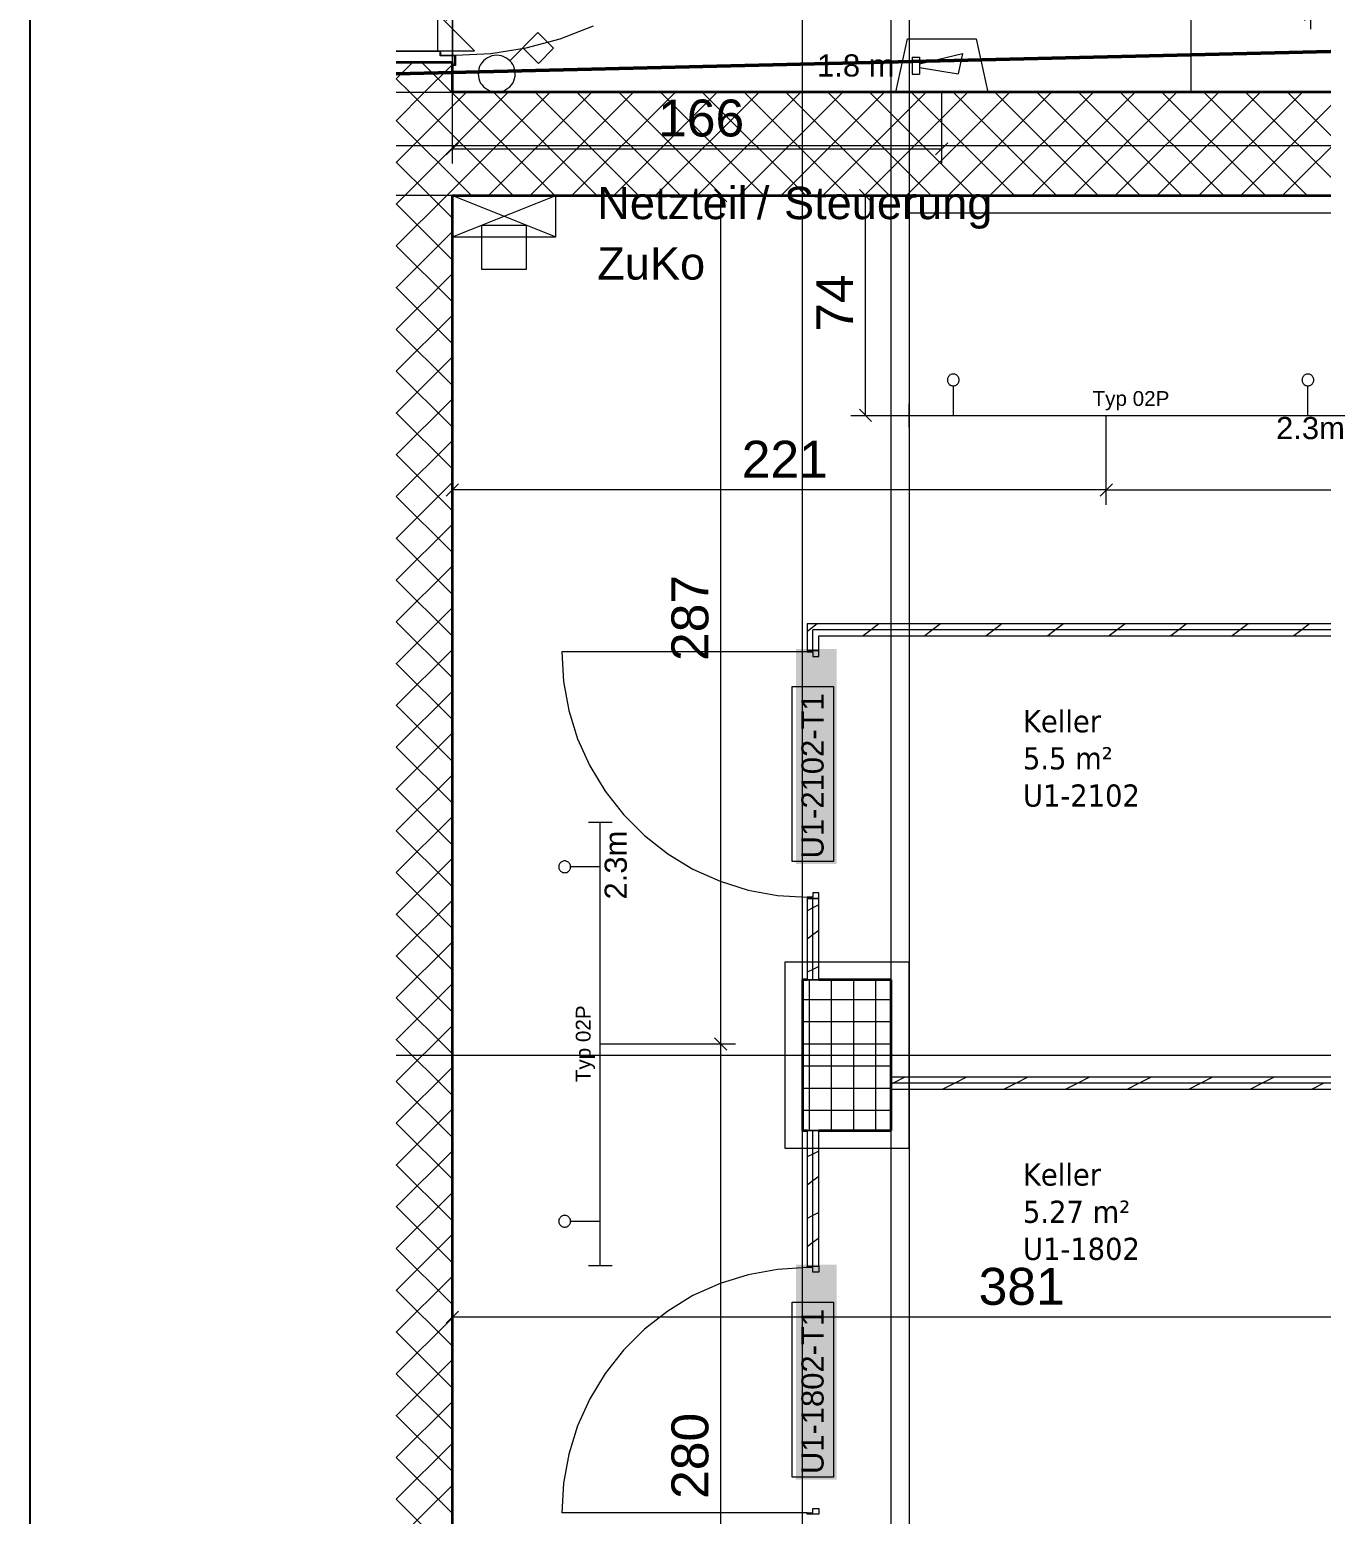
# Model space of a CAD drawing. Extents: x -1132 to 613, y -179 to 712.
# Drawn here: x -1132.4 to -1045, y 168.6 to 269.1 of the extents above; entities that cross this region are included whole.
import ezdxf
from ezdxf.lldxf.tags import DXFTag

# ---------------------------------------------------------------- set-up
doc = ezdxf.new("R2010")
doc.units = 0
doc.layers.get('0').update_dxf_attribs({"lineweight": 13})
for name, color, linetype, lineweight in [('A-AREA-____-IDEN', 7, 'Continuous', 5), ('A-DOOR-____-IDEN', 7, 'Continuous', 5), ('A-DOOR-____-OTLN', 7, 'Continuous', 9), ('A-DOOR-FRAM-MCUT', 7, 'Continuous', 9), ('A-DOOR-OPNG-OTLN', 7, 'Continuous', 9), ('A-FLOR-____-OTLN', 7, 'Continuous', 9), ('A-FLOR-____-OVHD', 7, 'Strichpunkt - Fein', 9), ('A-WALL-____-MCUT', 7, 'Continuous', 35), ('A-WALL-____-PATT', 7, 'Continuous', 35), ('A-WALL-FNSH-MCUT', 7, 'Continuous', 35), ('S-COLS-____-MCUT', 7, 'Continuous', 35), ('S-COLS-____-OTLN', 7, 'Continuous', 9), ('S-GRID-____-OTLN', 7, 'Continuous', 5)]:
    doc.layers.add(name, color=color, linetype=linetype, lineweight=lineweight)
for name, color, linetype, lineweight, true_color in [('EL01_VVV_Mass', 7, 'Continuous', 13, 0xb2b200), ('EL01_WAN_Brandmeldeanlagen', 7, 'Continuous', 13, 0xff8000), ('EL01_WAN_Leuchten', 7, 'Continuous', 13, 0x0080ff), ('EL01_WAN_Leuchtentyp', 7, 'Continuous', 13, 0x0099ff), ('EL01_WAN_Sicherheit', 7, 'Continuous', 13, 0x804000), ('X_Geometrie', 3, 'Continuous', 50, 0x00ff00)]:
    doc.layers.add(name, color=color, linetype=linetype, lineweight=lineweight, true_color=true_color)
doc.styles.get("Standard").update_dxf_attribs({"font": 'arial.ttf'})
tags = doc.linetypes.add('_Rasterlinie_', pattern=[0.375, 0.2, -0.05, 0.075, -0.05]).pattern_tags.tags
tags[10:11] = [DXFTag(74, 4), DXFTag(75, 0), DXFTag(340, '0'), DXFTag(46, 1.0), DXFTag(50, 0.0), DXFTag(44, 0.0), DXFTag(45, 0.0)]
tags[8:9] = [DXFTag(74, 4), DXFTag(75, 0), DXFTag(340, '0'), DXFTag(46, 1.0), DXFTag(50, 0.0), DXFTag(44, 0.0), DXFTag(45, 0.0)]
tags[6:7] = [DXFTag(74, 4), DXFTag(75, 0), DXFTag(340, '0'), DXFTag(46, 1.0), DXFTag(50, 0.0), DXFTag(44, 0.0), DXFTag(45, 0.0)]
tags[4:5] = [DXFTag(74, 4), DXFTag(75, 0), DXFTag(340, '0'), DXFTag(46, 1.0), DXFTag(50, 0.0), DXFTag(44, 0.0), DXFTag(45, 0.0)]
tags = doc.linetypes.add('Grundrissdarstellung Sturz', pattern=[0.25, 0.15, -0.05, 0, -0.05]).pattern_tags.tags
tags[10:11] = [DXFTag(74, 4), DXFTag(75, 0), DXFTag(340, '0'), DXFTag(46, 1.0), DXFTag(50, 0.0), DXFTag(44, 0.0), DXFTag(45, 0.0)]
tags[8:9] = [DXFTag(74, 4), DXFTag(75, 0), DXFTag(340, '0'), DXFTag(46, 1.0), DXFTag(50, 0.0), DXFTag(44, 0.0), DXFTag(45, 0.0)]
tags[6:7] = [DXFTag(74, 4), DXFTag(75, 0), DXFTag(340, '0'), DXFTag(46, 1.0), DXFTag(50, 0.0), DXFTag(44, 0.0), DXFTag(45, 0.0)]
tags[4:5] = [DXFTag(74, 4), DXFTag(75, 0), DXFTag(340, '0'), DXFTag(46, 1.0), DXFTag(50, 0.0), DXFTag(44, 0.0), DXFTag(45, 0.0)]
tags = doc.linetypes.add('Strichpunkt - Fein', pattern=[0.2, 0.1, -0.05, 0, -0.05]).pattern_tags.tags
tags[10:11] = [DXFTag(74, 4), DXFTag(75, 0), DXFTag(340, '0'), DXFTag(46, 1.0), DXFTag(50, 0.0), DXFTag(44, 0.0), DXFTag(45, 0.0)]
tags[8:9] = [DXFTag(74, 4), DXFTag(75, 0), DXFTag(340, '0'), DXFTag(46, 1.0), DXFTag(50, 0.0), DXFTag(44, 0.0), DXFTag(45, 0.0)]
tags[6:7] = [DXFTag(74, 4), DXFTag(75, 0), DXFTag(340, '0'), DXFTag(46, 1.0), DXFTag(50, 0.0), DXFTag(44, 0.0), DXFTag(45, 0.0)]
tags[4:5] = [DXFTag(74, 4), DXFTag(75, 0), DXFTag(340, '0'), DXFTag(46, 1.0), DXFTag(50, 0.0), DXFTag(44, 0.0), DXFTag(45, 0.0)]

# ---------------------------------------------------------------- blocks, each defined once
blk = doc.blocks.new('Referenz-A0UNPDE96I', base_point=(-1115.89, -117.37))
at = {"layer": 'A-DOOR-____-IDEN', "color": 0, "linetype": 'Continuous', "ltscale": 0.13}
for p, q in [((-1080.81, 212.8), (-1080.81, 224.64)), ((-1080.81, 224.64), (-1078.03, 224.64)), ((-1078.03, 224.64), (-1078.03, 212.8)), ((-1078.03, 212.8), (-1080.81, 212.8)), ((-1080.81, 171.12), (-1080.81, 182.96)), ((-1080.81, 182.96), (-1078.03, 182.96)), ((-1078.03, 182.96), (-1078.03, 171.12)), ((-1078.03, 171.12), (-1080.81, 171.12))]:
    blk.add_line(p, q, dxfattribs=at)
at = {"layer": 'A-DOOR-____-IDEN', "color": 7, "linetype": 'Continuous', "ltscale": 0.13, "true_color": 0xffffff}
for points in [[(-1080.56, 212.63), (-1077.8, 212.63), (-1080.56, 227.17)], [(-1077.8, 212.63), (-1080.56, 227.17), (-1077.8, 227.17)], [(-1080.56, 170.95), (-1077.8, 170.95), (-1080.56, 185.49)], [(-1077.8, 170.95), (-1080.56, 185.49), (-1077.8, 185.49)]]:
    blk.add_solid(points, dxfattribs=at)
at = {"layer": 'A-DOOR-____-OTLN', "color": 0, "linetype": 'Grundrissdarstellung Sturz', "ltscale": 0.13}
blk.add_line((-1103.81, 266.88), (-1103.81, 290.88), dxfattribs=at)
at = {"layer": 'A-DOOR-FRAM-MCUT', "color": 0, "linetype": 'Continuous', "ltscale": 0.13}
for p, q in [((-1107.61, 267.68), (-1104.61, 267.68)), ((-1104.65, 267.64), (-1107.61, 267.64)), ((-1104.65, 267.34), (-1104.65, 267.64)), ((-1104.61, 267.68), (-1104.61, 267.38)), ((-1104.61, 267.38), (-1103.61, 267.38)), ((-1103.61, 267.38), (-1103.61, 266.68)), ((-1103.65, 267.34), (-1104.65, 267.34)), ((-1103.81, 266.72), (-1103.65, 266.72)), ((-1103.61, 266.68), (-1103.81, 266.68)), ((-1103.65, 266.72), (-1103.65, 267.34)), ((-1079.81, 227.08), (-1079.81, 226.98)), ((-1079.01, 227.08), (-1079.81, 227.08)), ((-1079.81, 226.98), (-1079.41, 226.98)), ((-1079.41, 226.98), (-1079.41, 226.68)), ((-1079.41, 226.68), (-1079.01, 226.68)), ((-1079.01, 226.68), (-1079.01, 227.08)), ((-1079.81, 210.38), (-1079.81, 210.28)), ((-1079.41, 210.38), (-1079.81, 210.38)), ((-1079.81, 210.28), (-1079.01, 210.28)), ((-1079.01, 210.68), (-1079.41, 210.68)), ((-1079.41, 210.68), (-1079.41, 210.38)), ((-1079.01, 210.28), (-1079.01, 210.68)), ((-1079.81, 185.4), (-1079.01, 185.4)), ((-1079.81, 185.3), (-1079.81, 185.4)), ((-1079.41, 185.3), (-1079.81, 185.3)), ((-1079.41, 185), (-1079.41, 185.3)), ((-1079.01, 185), (-1079.41, 185)), ((-1079.01, 185.4), (-1079.01, 185)), ((-1079.41, 169), (-1079.01, 169)), ((-1079.41, 168.7), (-1079.41, 169)), ((-1079.01, 169), (-1079.01, 168.6)), ((-1079.81, 168.7), (-1079.41, 168.7)), ((-1079.81, 168.6), (-1079.81, 168.7)), ((-1079.01, 168.6), (-1079.81, 168.6))]:
    blk.add_line(p, q, dxfattribs=at)
at = {"layer": 'A-DOOR-OPNG-OTLN', "color": 0, "linetype": 'Continuous', "ltscale": 0.13}
for p, q in [((-1098.83, 267.88), (-1096.51, 268.5)), ((-1096.51, 268.5), (-1094.26, 269.37)), ((-1103.61, 267.38), (-1101.21, 267.5)), ((-1101.21, 267.5), (-1098.83, 267.88)), ((-1079.81, 226.98), (-1096.41, 226.98)), ((-1096.41, 226.98), (-1096.29, 224.98)), ((-1096.29, 224.98), (-1095.93, 223.01)), ((-1095.93, 223.01), (-1095.34, 221.09)), ((-1095.34, 221.09), (-1094.51, 219.26)), ((-1094.51, 219.26), (-1093.48, 217.55)), ((-1093.48, 217.55), (-1092.24, 215.97)), ((-1092.24, 215.97), (-1090.82, 214.55)), ((-1090.82, 214.55), (-1089.24, 213.32)), ((-1089.24, 213.32), (-1087.53, 212.28)), ((-1087.53, 212.28), (-1085.7, 211.46)), ((-1085.7, 211.46), (-1083.79, 210.86)), ((-1083.79, 210.86), (-1081.82, 210.5)), ((-1081.82, 210.5), (-1079.81, 210.38)), ((-1081.82, 185.18), (-1083.79, 184.81)), ((-1079.81, 185.3), (-1081.82, 185.18)), ((-1085.7, 184.22), (-1087.53, 183.4)), ((-1083.79, 184.81), (-1085.7, 184.22)), ((-1087.53, 183.4), (-1089.24, 182.36)), ((-1089.24, 182.36), (-1090.82, 181.12)), ((-1090.82, 181.12), (-1092.24, 179.7)), ((-1092.24, 179.7), (-1093.48, 178.13)), ((-1093.48, 178.13), (-1094.51, 176.41)), ((-1094.51, 176.41), (-1095.34, 174.58)), ((-1095.34, 174.58), (-1095.93, 172.67)), ((-1095.93, 172.67), (-1096.29, 170.7)), ((-1096.29, 170.7), (-1096.41, 168.7)), ((-1079.81, 168.7), (-1096.41, 168.7))]:
    blk.add_line(p, q, dxfattribs=at)
at = {"layer": 'A-FLOR-____-OTLN', "color": 0, "linetype": 'Continuous', "ltscale": 0.13}
blk.add_line((-1053.81, 264.88), (-1053.81, 292.88), dxfattribs=at)
at = {"layer": 'A-FLOR-____-OVHD', "color": 0, "linetype": 'Strichpunkt - Fein', "ltscale": 0.13}
for p, q in [((-1074.11, 57.13), (-1074.11, 392.58)), ((-1072.91, 373.68), (-1072.91, -106.42)), ((-1074.11, 264.88), (-1074.11, 292.88)), ((-1074.11, 204.38), (-1074.11, 257.88)), ((-991.91, 256.68), (-1072.91, 256.68)), ((-1072.91, 205.98), (-1081.31, 205.98)), ((-1081.31, 205.98), (-1081.31, 193.38)), ((-1072.91, 193.38), (-1072.91, 205.98)), ((-1074.11, 142.78), (-1074.11, 194.98)), ((-1081.31, 193.38), (-1072.91, 193.38))]:
    blk.add_line(p, q, dxfattribs=at)
at = {"layer": 'A-WALL-____-MCUT', "color": 0, "linetype": 'Continuous', "ltscale": 0.35}
for p, q in [((-1103.81, 266.88), (-1107.61, 266.88)), ((-1103.81, 264.88), (-1103.81, 266.88)), ((-921.91, 264.88), (-1103.81, 264.88)), ((-1103.81, 257.88), (-990.71, 257.88)), ((-1103.81, -107.62), (-1103.81, 257.88))]:
    blk.add_line(p, q, dxfattribs=at)
at = {"layer": 'A-WALL-____-MCUT', "color": 0, "linetype": 'Continuous', "lineweight": 9, "ltscale": 0.13}
for p, q in [((-1107.61, 264.88), (-1103.81, 264.88)), ((-1103.81, 257.88), (-1107.61, 257.88)), ((-924.21, 228.48), (-1079.41, 228.48)), ((-1079.41, 227.08), (-1079.41, 228.48)), ((-1079.41, 204.78), (-1079.41, 210.28)), ((-1079.81, 204.78), (-1079.01, 204.78)), ((-924.61, 197.79), (-1074.11, 197.79)), ((-1079.01, 194.58), (-1079.81, 194.58)), ((-1079.41, 185.4), (-1079.41, 194.58))]:
    blk.add_line(p, q, dxfattribs=at)
at = {"layer": 'A-WALL-____-PATT', "color": 0, "linetype": 'Continuous', "lineweight": 9, "ltscale": 0.13}
for p, q in [((-1107.61, 265.78), (-1106.52, 266.88)), ((-1103.87, 264.88), (-1105.87, 266.88)), ((-1105.69, 264.88), (-1103.81, 266.75)), ((-1106.7, 264.88), (-1107.61, 265.79)), ((-1107.61, 262.95), (-1105.69, 264.88)), ((-1107.61, 260.12), (-1102.86, 264.88)), ((-1107.03, 257.88), (-1100.03, 264.88)), ((-1099.7, 257.88), (-1106.7, 264.88)), ((-1104.2, 257.88), (-1097.2, 264.88)), ((-1096.87, 257.88), (-1103.87, 264.88)), ((-1101.37, 257.88), (-1094.37, 264.88)), ((-1094.04, 257.88), (-1101.04, 264.88)), ((-1098.55, 257.88), (-1091.55, 264.88)), ((-1091.21, 257.88), (-1098.21, 264.88)), ((-1095.72, 257.88), (-1088.72, 264.88)), ((-1088.38, 257.88), (-1095.38, 264.88)), ((-1092.89, 257.88), (-1085.89, 264.88)), ((-1085.56, 257.88), (-1092.56, 264.88)), ((-1090.06, 257.88), (-1083.06, 264.88)), ((-1082.73, 257.88), (-1089.73, 264.88)), ((-1087.23, 257.88), (-1080.23, 264.88)), ((-1079.9, 257.88), (-1086.9, 264.88)), ((-1084.4, 257.88), (-1077.4, 264.88)), ((-1077.07, 257.88), (-1084.07, 264.88)), ((-1081.57, 257.88), (-1074.57, 264.88)), ((-1074.24, 257.88), (-1081.24, 264.88)), ((-1078.75, 257.88), (-1071.75, 264.88)), ((-1071.41, 257.88), (-1078.41, 264.88)), ((-1075.92, 257.88), (-1068.92, 264.88)), ((-1068.59, 257.88), (-1075.59, 264.88)), ((-1073.09, 257.88), (-1066.09, 264.88)), ((-1065.76, 257.88), (-1072.76, 264.88)), ((-1070.26, 257.88), (-1063.26, 264.88)), ((-1062.93, 257.88), (-1069.93, 264.88)), ((-1067.43, 257.88), (-1060.43, 264.88)), ((-1060.1, 257.88), (-1067.1, 264.88)), ((-1064.6, 257.88), (-1057.6, 264.88)), ((-1057.27, 257.88), (-1064.27, 264.88)), ((-1061.78, 257.88), (-1054.78, 264.88)), ((-1054.44, 257.88), (-1061.44, 264.88)), ((-1058.95, 257.88), (-1051.95, 264.88)), ((-1051.61, 257.88), (-1058.61, 264.88)), ((-1056.12, 257.88), (-1049.12, 264.88)), ((-1048.79, 257.88), (-1055.79, 264.88)), ((-1053.29, 257.88), (-1046.29, 264.88)), ((-1045.96, 257.88), (-1052.96, 264.88)), ((-1050.46, 257.88), (-1043.46, 264.88)), ((-1043.13, 257.88), (-1050.13, 264.88)), ((-1047.63, 257.88), (-1040.63, 264.88)), ((-1040.3, 257.88), (-1047.3, 264.88)), ((-1102.53, 257.88), (-1107.61, 262.96)), ((-1105.35, 257.88), (-1107.61, 260.14)), ((-1107.61, 257.3), (-1107.03, 257.88)), ((-1107.61, 254.47), (-1104.2, 257.88)), ((-1103.81, 256.34), (-1105.35, 257.88)), ((-1103.81, 253.51), (-1107.61, 257.31)), ((-1107.61, 251.64), (-1103.81, 255.44)), ((-1103.81, 250.68), (-1107.61, 254.48)), ((-1107.61, 248.81), (-1103.81, 252.61)), ((-1103.81, 247.85), (-1107.61, 251.65)), ((-1107.61, 245.98), (-1103.81, 249.78)), ((-1103.81, 245.02), (-1107.61, 248.82)), ((-1107.61, 243.15), (-1103.81, 246.95)), ((-1103.81, 242.2), (-1107.61, 245.99)), ((-1107.61, 240.33), (-1103.81, 244.12)), ((-1103.81, 239.37), (-1107.61, 243.17)), ((-1107.61, 237.5), (-1103.81, 241.3)), ((-1103.81, 236.54), (-1107.61, 240.34)), ((-1107.61, 234.67), (-1103.81, 238.47)), ((-1103.81, 233.71), (-1107.61, 237.51)), ((-1107.61, 231.84), (-1103.81, 235.64)), ((-1103.81, 230.88), (-1107.61, 234.68)), ((-1107.61, 229.01), (-1103.81, 232.81)), ((-1103.81, 228.05), (-1107.61, 231.85)), ((-1107.61, 226.18), (-1103.81, 229.98)), ((-1103.81, 225.23), (-1107.61, 229.02)), ((-1079.65, 228.48), (-1079.81, 228.35)), ((-1079.12, 228.88), (-1079.65, 228.48)), ((-1075.48, 228.48), (-1076.02, 228.08)), ((-1074.95, 228.88), (-1075.48, 228.48)), ((-1071.32, 228.48), (-1071.85, 228.08)), ((-1070.79, 228.88), (-1071.32, 228.48)), ((-1067.15, 228.48), (-1067.69, 228.08)), ((-1066.62, 228.88), (-1067.15, 228.48)), ((-1062.99, 228.48), (-1063.52, 228.08)), ((-1062.46, 228.88), (-1062.99, 228.48)), ((-1058.82, 228.48), (-1059.36, 228.08)), ((-1058.29, 228.88), (-1058.82, 228.48)), ((-1054.66, 228.48), (-1055.19, 228.08)), ((-1054.13, 228.88), (-1054.66, 228.48)), ((-1050.49, 228.48), (-1051.03, 228.08)), ((-1049.96, 228.88), (-1050.49, 228.48)), ((-1046.33, 228.48), (-1046.86, 228.08)), ((-1045.8, 228.88), (-1046.33, 228.48)), ((-1107.61, 223.36), (-1103.81, 227.15)), ((-1103.81, 222.4), (-1107.61, 226.19)), ((-1107.61, 220.53), (-1103.81, 224.32)), ((-1103.81, 219.57), (-1107.61, 223.37)), ((-1107.61, 217.7), (-1103.81, 221.5)), ((-1103.81, 216.74), (-1107.61, 220.54)), ((-1107.61, 214.87), (-1103.81, 218.67)), ((-1103.81, 213.91), (-1107.61, 217.71)), ((-1107.61, 212.04), (-1103.81, 215.84)), ((-1103.81, 211.08), (-1107.61, 214.88)), ((-1107.61, 209.21), (-1103.81, 213.01)), ((-1103.81, 208.25), (-1107.61, 212.05)), ((-1107.61, 206.38), (-1103.81, 210.18)), ((-1103.81, 205.43), (-1107.61, 209.22)), ((-1079.41, 209.65), (-1079.81, 209.45)), ((-1079.01, 209.85), (-1079.41, 209.65)), ((-1079.01, 208.13), (-1079.41, 207.83)), ((-1107.61, 203.56), (-1103.81, 207.35)), ((-1079.41, 207.83), (-1079.81, 207.53)), ((-1103.81, 202.6), (-1107.61, 206.4)), ((-1079.41, 205.49), (-1079.81, 205.29)), ((-1079.01, 205.69), (-1079.41, 205.49)), ((-1107.61, 200.73), (-1103.81, 204.53)), ((-1103.81, 199.77), (-1107.61, 203.57)), ((-1107.61, 197.9), (-1103.81, 201.7)), ((-1103.81, 196.94), (-1107.61, 200.74)), ((-1107.61, 195.07), (-1103.81, 198.87)), ((-1073.19, 198.19), (-1073.99, 197.79)), ((-1069.02, 198.19), (-1069.82, 197.79)), ((-1064.86, 198.19), (-1065.66, 197.79)), ((-1060.69, 198.19), (-1061.49, 197.79)), ((-1056.53, 198.19), (-1057.33, 197.79)), ((-1052.36, 198.19), (-1053.16, 197.79)), ((-1048.2, 198.19), (-1049, 197.79)), ((-1103.81, 194.11), (-1107.61, 197.91)), ((-1073.99, 197.79), (-1074.11, 197.72)), ((-1069.82, 197.79), (-1070.62, 197.39)), ((-1065.66, 197.79), (-1066.46, 197.39)), ((-1061.49, 197.79), (-1062.29, 197.39)), ((-1057.33, 197.79), (-1058.13, 197.39)), ((-1053.16, 197.79), (-1053.96, 197.39)), ((-1049, 197.79), (-1049.8, 197.39)), ((-1044.83, 197.79), (-1045.63, 197.39)), ((-1107.61, 192.24), (-1103.81, 196.04)), ((-1103.81, 191.28), (-1107.61, 195.08)), ((-1107.61, 189.41), (-1103.81, 193.21)), ((-1079.41, 192.99), (-1079.81, 192.79)), ((-1079.01, 193.19), (-1079.41, 192.99)), ((-1103.81, 188.46), (-1107.61, 192.25)), ((-1079.41, 191.17), (-1079.81, 190.87)), ((-1079.01, 191.47), (-1079.41, 191.17)), ((-1107.61, 186.59), (-1103.81, 190.38)), ((-1103.81, 185.63), (-1107.61, 189.43)), ((-1079.01, 189.03), (-1079.41, 188.83)), ((-1079.41, 188.83), (-1079.81, 188.63)), ((-1107.61, 183.76), (-1103.81, 187.56)), ((-1079.41, 187), (-1079.81, 186.7)), ((-1079.01, 187.3), (-1079.41, 187)), ((-1103.81, 182.8), (-1107.61, 186.6)), ((-1107.61, 180.93), (-1103.81, 184.73)), ((-1103.81, 179.97), (-1107.61, 183.77)), ((-1107.61, 178.1), (-1103.81, 181.9)), ((-1103.81, 177.14), (-1107.61, 180.94)), ((-1107.61, 175.27), (-1103.81, 179.07)), ((-1103.81, 174.31), (-1107.61, 178.11)), ((-1107.61, 172.44), (-1103.81, 176.24)), ((-1103.81, 171.49), (-1107.61, 175.28)), ((-1107.61, 169.62), (-1103.81, 173.41)), ((-1103.81, 168.66), (-1107.61, 172.45)), ((-1107.61, 166.79), (-1103.81, 170.58)), ((-1103.81, 165.83), (-1107.61, 169.63))]:
    blk.add_line(p, q, dxfattribs=at)
at = {"layer": 'A-WALL-FNSH-MCUT', "color": 0, "linetype": 'Continuous', "lineweight": 9, "ltscale": 0.13}
for p, q in [((-923.81, 228.88), (-1079.81, 228.88)), ((-1079.81, 228.88), (-1079.81, 227.08)), ((-1079.01, 228.08), (-1004.31, 228.08)), ((-1079.01, 227.08), (-1079.01, 228.08)), ((-1079.81, 227.08), (-1079.01, 227.08)), ((-1079.81, 210.28), (-1079.81, 204.78)), ((-1079.01, 210.28), (-1079.81, 210.28)), ((-1079.01, 204.78), (-1079.01, 210.28)), ((-924.61, 198.19), (-1074.11, 198.19)), ((-1074.11, 198.19), (-1074.11, 197.39)), ((-1074.11, 197.39), (-924.61, 197.39)), ((-1079.81, 194.58), (-1079.81, 185.4)), ((-1079.01, 185.4), (-1079.01, 194.58)), ((-1079.81, 185.4), (-1079.01, 185.4))]:
    blk.add_line(p, q, dxfattribs=at)
at = {"layer": 'S-COLS-____-MCUT', "color": 0, "linetype": 'Continuous', "ltscale": 0.35}
for p, q in [((-1079.81, 204.78), (-1080.11, 204.78)), ((-1080.11, 204.78), (-1080.11, 194.58)), ((-1074.11, 204.78), (-1079.01, 204.78)), ((-1074.11, 194.58), (-1074.11, 204.78)), ((-1080.11, 194.58), (-1079.81, 194.58)), ((-1079.01, 194.58), (-1074.11, 194.58))]:
    blk.add_line(p, q, dxfattribs=at)
at = {"layer": 'S-COLS-____-OTLN', "color": 0, "linetype": 'Continuous', "ltscale": 0.13}
for p, q in [((-1079.41, 204.78), (-1079.81, 204.78)), ((-1079.65, 194.58), (-1079.65, 204.78)), ((-1079.01, 204.78), (-1079.41, 204.78)), ((-1078.15, 194.58), (-1078.15, 204.78)), ((-1076.65, 194.58), (-1076.65, 204.78)), ((-1075.15, 194.58), (-1075.15, 204.78)), ((-1080.11, 203.45), (-1074.11, 203.45)), ((-1080.11, 201.95), (-1074.11, 201.95)), ((-1080.11, 200.45), (-1074.11, 200.45)), ((-1080.11, 198.95), (-1074.11, 198.95)), ((-1080.11, 197.45), (-1074.11, 197.45)), ((-1080.11, 195.95), (-1074.11, 195.95)), ((-1079.81, 194.58), (-1079.41, 194.58)), ((-1079.41, 194.58), (-1079.01, 194.58))]:
    blk.add_line(p, q, dxfattribs=at)
at = {"layer": 'S-GRID-____-OTLN', "color": 0, "linetype": '_Rasterlinie_', "ltscale": 0.13}
for p, q in [((-1080.11, -113.6), (-1080.11, 631.48)), ((-1107.61, 261.28), (119.38, 261.28)), ((-1107.61, 199.68), (103.38, 199.68))]:
    blk.add_line(p, q, dxfattribs=at)
at = {"layer": 'X_Geometrie', "color": 0, "linetype": 'Continuous', "ltscale": 0.5}
blk.add_line((-1107.61, 266.12), (-130.74, 289.53), dxfattribs=at)
at = {"layer": 'A-AREA-____-IDEN', "color": 0, "linetype": 'Continuous', "ltscale": 0.13, "char_height": 1.5, "attachment_point": 1}
for s, insert in [('{\\W0.9;\\fVerdana;Keller}', (-1065.2, 223.04)), ('{\\W0.9;\\fVerdana;5.5 m²}', (-1065.2, 220.53)), ('{\\W0.9;\\fVerdana;U1-2102}', (-1065.2, 218.01)), ('{\\W0.9;\\fVerdana;Keller}', (-1065.2, 192.35)), ('{\\W0.9;\\fVerdana;5.27 m²}', (-1065.2, 189.83)), ('{\\W0.9;\\fVerdana;U1-1802}', (-1065.2, 187.32))]:
    blk.add_mtext(s, dxfattribs=dict(at, insert=insert))
at = {"layer": 'A-DOOR-____-IDEN', "color": 0, "linetype": 'Continuous', "ltscale": 0.13, "char_height": 1.5, "attachment_point": 1, "rotation": 90}
for s, insert in [('{\\fArial;U1-2102-T1}', (-1080.19, 213)), ('{\\fArial;U1-1802-T1}', (-1080.19, 171.32))]:
    blk.add_mtext(s, dxfattribs=dict(at, insert=insert))
blk = doc.blocks.new('LED-Langfeldleuchte 37W-A0UNPDW36I', base_point=(-1096.61, 185.43))
at = {"color": 0, "lineweight": -2}
for p, q in [((-1093.01, 215.43), (-1094.61, 215.43)), ((-1093.81, 185.43), (-1093.81, 215.43)), ((-1096.6, 212.54), (-1096.61, 212.49)), ((-1096.61, 212.49), (-1096.61, 212.43)), ((-1096.61, 212.43), (-1096.61, 212.38)), ((-1096.61, 212.38), (-1096.6, 212.33)), ((-1096.58, 212.59), (-1096.6, 212.54)), ((-1096.6, 212.33), (-1096.58, 212.28)), ((-1096.56, 212.63), (-1096.58, 212.59)), ((-1096.58, 212.28), (-1096.56, 212.23)), ((-1096.53, 212.68), (-1096.56, 212.63)), ((-1096.56, 212.23), (-1096.53, 212.19)), ((-1096.5, 212.72), (-1096.53, 212.68)), ((-1096.53, 212.19), (-1096.5, 212.15)), ((-1096.46, 212.75), (-1096.5, 212.72)), ((-1096.5, 212.15), (-1096.46, 212.12)), ((-1096.41, 212.78), (-1096.46, 212.75)), ((-1096.46, 212.12), (-1096.41, 212.09)), ((-1096.37, 212.8), (-1096.41, 212.78)), ((-1096.41, 212.09), (-1096.37, 212.06)), ((-1096.32, 212.82), (-1096.37, 212.8)), ((-1096.26, 212.83), (-1096.32, 212.82)), ((-1096.21, 212.83), (-1096.26, 212.83)), ((-1096.16, 212.83), (-1096.21, 212.83)), ((-1096.11, 212.82), (-1096.16, 212.83)), ((-1096.06, 212.8), (-1096.11, 212.82)), ((-1096.01, 212.78), (-1096.06, 212.8)), ((-1096.06, 212.06), (-1096.01, 212.09)), ((-1095.97, 212.75), (-1096.01, 212.78)), ((-1096.01, 212.09), (-1095.97, 212.12)), ((-1095.93, 212.72), (-1095.97, 212.75)), ((-1095.97, 212.12), (-1095.93, 212.15)), ((-1095.9, 212.68), (-1095.93, 212.72)), ((-1095.93, 212.15), (-1095.9, 212.19)), ((-1095.87, 212.63), (-1095.9, 212.68)), ((-1095.9, 212.19), (-1095.87, 212.23)), ((-1095.84, 212.59), (-1095.87, 212.63)), ((-1095.87, 212.23), (-1095.84, 212.28)), ((-1095.83, 212.54), (-1095.84, 212.59)), ((-1095.84, 212.28), (-1095.83, 212.33)), ((-1095.82, 212.49), (-1095.83, 212.54)), ((-1095.83, 212.33), (-1095.82, 212.38)), ((-1095.81, 212.43), (-1095.82, 212.49)), ((-1095.82, 212.38), (-1095.81, 212.43)), ((-1093.81, 212.43), (-1095.81, 212.43)), ((-1096.37, 212.06), (-1096.32, 212.05)), ((-1096.32, 212.05), (-1096.26, 212.04)), ((-1096.26, 212.04), (-1096.21, 212.03)), ((-1096.21, 212.03), (-1096.16, 212.04)), ((-1096.16, 212.04), (-1096.11, 212.05)), ((-1096.11, 212.05), (-1096.06, 212.06)), ((-1096.6, 188.54), (-1096.61, 188.49)), ((-1096.61, 188.49), (-1096.61, 188.43)), ((-1096.61, 188.43), (-1096.61, 188.38)), ((-1096.61, 188.38), (-1096.6, 188.33)), ((-1096.58, 188.59), (-1096.6, 188.54)), ((-1096.6, 188.33), (-1096.58, 188.28)), ((-1096.56, 188.63), (-1096.58, 188.59)), ((-1096.58, 188.28), (-1096.56, 188.23)), ((-1096.53, 188.68), (-1096.56, 188.63)), ((-1096.56, 188.23), (-1096.53, 188.19)), ((-1096.5, 188.72), (-1096.53, 188.68)), ((-1096.53, 188.19), (-1096.5, 188.15)), ((-1096.46, 188.75), (-1096.5, 188.72)), ((-1096.5, 188.15), (-1096.46, 188.12)), ((-1096.41, 188.78), (-1096.46, 188.75)), ((-1096.46, 188.12), (-1096.41, 188.09)), ((-1096.37, 188.8), (-1096.41, 188.78)), ((-1096.41, 188.09), (-1096.37, 188.06)), ((-1096.32, 188.82), (-1096.37, 188.8)), ((-1096.37, 188.06), (-1096.32, 188.05)), ((-1096.26, 188.83), (-1096.32, 188.82)), ((-1096.32, 188.05), (-1096.26, 188.04)), ((-1096.21, 188.83), (-1096.26, 188.83)), ((-1096.26, 188.04), (-1096.21, 188.03)), ((-1096.16, 188.83), (-1096.21, 188.83)), ((-1096.21, 188.03), (-1096.16, 188.04)), ((-1096.11, 188.82), (-1096.16, 188.83)), ((-1096.16, 188.04), (-1096.11, 188.05)), ((-1096.06, 188.8), (-1096.11, 188.82)), ((-1096.11, 188.05), (-1096.06, 188.06)), ((-1096.01, 188.78), (-1096.06, 188.8)), ((-1096.06, 188.06), (-1096.01, 188.09)), ((-1095.97, 188.75), (-1096.01, 188.78)), ((-1096.01, 188.09), (-1095.97, 188.12)), ((-1095.93, 188.72), (-1095.97, 188.75)), ((-1095.97, 188.12), (-1095.93, 188.15)), ((-1095.9, 188.68), (-1095.93, 188.72)), ((-1095.93, 188.15), (-1095.9, 188.19)), ((-1095.87, 188.63), (-1095.9, 188.68)), ((-1095.9, 188.19), (-1095.87, 188.23)), ((-1095.84, 188.59), (-1095.87, 188.63)), ((-1095.87, 188.23), (-1095.84, 188.28)), ((-1095.83, 188.54), (-1095.84, 188.59)), ((-1095.84, 188.28), (-1095.83, 188.33)), ((-1095.82, 188.49), (-1095.83, 188.54)), ((-1095.83, 188.33), (-1095.82, 188.38)), ((-1095.81, 188.43), (-1095.82, 188.49)), ((-1095.82, 188.38), (-1095.81, 188.43)), ((-1093.81, 188.43), (-1095.81, 188.43)), ((-1093.01, 185.43), (-1094.61, 185.43))]:
    blk.add_line(p, q, dxfattribs=at)
blk = doc.blocks.new('Bemerkung 1-A0UNPDW56I', base_point=(-1095.46, 197.85))
at = {"color": 0, "lineweight": -2, "insert": (-1095.46, 197.85), "char_height": 1, "attachment_point": 1, "rotation": 90}
blk.add_mtext('{\\fArial;Typ 02P}', dxfattribs=at)
blk = doc.blocks.new('Bauteilbeschriftung-A0UNPDW76I', base_point=(-1093.51, 210.22))
at = {"color": 0, "linetype": 'ByBlock', "lineweight": -2, "ltscale": 0.13, "insert": (-1093.51, 210.22), "char_height": 1.5, "attachment_point": 1, "rotation": 90}
blk.add_mtext('{\\fArial;2.3m}', dxfattribs=at)
blk = doc.blocks.new('Deckendose UP-A0UNPEAZ6I', base_point=(-1101.81, 252.88))
at = {"color": 0, "lineweight": -2}
for p, q in [((-1101.81, 255.88), (-1098.81, 255.88)), ((-1101.81, 252.88), (-1101.81, 255.88)), ((-1098.81, 255.88), (-1098.81, 252.88)), ((-1098.81, 252.88), (-1101.81, 252.88))]:
    blk.add_line(p, q, dxfattribs=at)
blk = doc.blocks.new('Maß-A0UNPEIP6I', base_point=(-1104.23, 180.95))
at = {"color": 0, "lineweight": -2}
for p, q in [((-1027.55, 180.95), (-1027.55, 201.52)), ((-1103.81, 180.95), (-1103.81, 199.68)), ((-1104.23, 181.53), (-1103.4, 182.36)), ((-1027.55, 181.95), (-1103.81, 181.95)), ((-1027.97, 181.53), (-1027.14, 182.36))]:
    blk.add_line(p, q, dxfattribs=at)
at = {"color": 0, "lineweight": -2, "insert": (-1068.2, 185.28), "char_height": 2.5, "attachment_point": 1}
blk.add_mtext('{\\fArial;381}', dxfattribs=at)
blk = doc.blocks.new('Maß-A0UNPEKP6I', base_point=(-1103.81, 242.58))
at = {"color": 0, "lineweight": -2}
for p, q in [((-1074.85, 257.88), (-1103.81, 257.88)), ((-1076.27, 258.29), (-1075.44, 257.46)), ((-1075.85, 242.99), (-1075.85, 257.88)), ((-1076.27, 243.41), (-1075.44, 242.58)), ((-1076.85, 242.99), (-1072.91, 242.99))]:
    blk.add_line(p, q, dxfattribs=at)
at = {"color": 0, "lineweight": -2, "insert": (-1079.19, 248.66), "char_height": 2.5, "attachment_point": 1, "rotation": 90}
blk.add_mtext('{\\fArial;74}', dxfattribs=at)
blk = doc.blocks.new('Maß-A0UNPEND6I', base_point=(-1104.23, 236.95))
at = {"color": 0, "lineweight": -2}
for p, q in [((-1103.81, 236.95), (-1103.81, 257.88)), ((-1059.56, 236.95), (-1059.56, 242.99)), ((-1104.23, 237.53), (-1103.4, 238.36)), ((-1059.97, 237.53), (-1059.15, 238.36)), ((-1059.56, 237.95), (-1103.81, 237.95))]:
    blk.add_line(p, q, dxfattribs=at)
at = {"color": 0, "lineweight": -2, "insert": (-1084.23, 241.28), "char_height": 2.5, "attachment_point": 1}
blk.add_mtext('{\\fArial;221}', dxfattribs=at)
blk = doc.blocks.new('Maß-A0UNPES16I', base_point=(-1104.23, 264.88))
at = {"color": 0, "lineweight": -2}
for p, q in [((-1045.72, 269.15), (-1045.72, 278.88)), ((-1103.4, 270.56), (-1104.23, 269.73)), ((-1103.81, 271.15), (-1103.81, 264.88)), ((-1045.31, 270.56), (-1046.14, 269.73)), ((-1103.81, 270.15), (-1045.72, 270.15))]:
    blk.add_line(p, q, dxfattribs=at)
at = {"color": 0, "lineweight": -2, "insert": (-1077.55, 273.48), "char_height": 2.5, "attachment_point": 1}
blk.add_mtext('{\\fArial;290}', dxfattribs=at)
blk = doc.blocks.new('LED-Langfeldleuchte 37W-A0UNPEY96I', base_point=(-1072.91, 242.19))
at = {"color": 0, "lineweight": -2}
for p, q in [((-1070.3, 245.5), (-1070.31, 245.45)), ((-1070.31, 245.45), (-1070.31, 245.39)), ((-1070.31, 245.39), (-1070.31, 245.34)), ((-1070.31, 245.34), (-1070.3, 245.29)), ((-1070.28, 245.55), (-1070.3, 245.5)), ((-1070.3, 245.29), (-1070.28, 245.24)), ((-1070.26, 245.59), (-1070.28, 245.55)), ((-1070.23, 245.64), (-1070.26, 245.59)), ((-1070.2, 245.68), (-1070.23, 245.64)), ((-1070.16, 245.71), (-1070.2, 245.68)), ((-1070.11, 245.74), (-1070.16, 245.71)), ((-1070.07, 245.76), (-1070.11, 245.74)), ((-1070.02, 245.78), (-1070.07, 245.76)), ((-1069.96, 245.79), (-1070.02, 245.78)), ((-1069.91, 245.79), (-1069.96, 245.79)), ((-1069.86, 245.79), (-1069.91, 245.79)), ((-1069.81, 245.78), (-1069.86, 245.79)), ((-1069.76, 245.76), (-1069.81, 245.78)), ((-1069.71, 245.74), (-1069.76, 245.76)), ((-1069.67, 245.71), (-1069.71, 245.74)), ((-1069.63, 245.68), (-1069.67, 245.71)), ((-1069.6, 245.64), (-1069.63, 245.68)), ((-1069.57, 245.59), (-1069.6, 245.64)), ((-1069.54, 245.55), (-1069.57, 245.59)), ((-1069.53, 245.5), (-1069.54, 245.55)), ((-1069.54, 245.24), (-1069.53, 245.29)), ((-1069.52, 245.45), (-1069.53, 245.5)), ((-1069.53, 245.29), (-1069.52, 245.34)), ((-1069.51, 245.39), (-1069.52, 245.45)), ((-1069.52, 245.34), (-1069.51, 245.39)), ((-1046.3, 245.5), (-1046.31, 245.45)), ((-1046.31, 245.45), (-1046.31, 245.39)), ((-1046.31, 245.39), (-1046.31, 245.34)), ((-1046.31, 245.34), (-1046.3, 245.29)), ((-1046.28, 245.55), (-1046.3, 245.5)), ((-1046.3, 245.29), (-1046.28, 245.24)), ((-1046.26, 245.59), (-1046.28, 245.55)), ((-1046.23, 245.64), (-1046.26, 245.59)), ((-1046.2, 245.68), (-1046.23, 245.64)), ((-1046.16, 245.71), (-1046.2, 245.68)), ((-1046.11, 245.74), (-1046.16, 245.71)), ((-1046.07, 245.76), (-1046.11, 245.74)), ((-1046.02, 245.78), (-1046.07, 245.76)), ((-1045.96, 245.79), (-1046.02, 245.78)), ((-1045.91, 245.79), (-1045.96, 245.79)), ((-1045.86, 245.79), (-1045.91, 245.79)), ((-1045.81, 245.78), (-1045.86, 245.79)), ((-1045.76, 245.76), (-1045.81, 245.78)), ((-1045.71, 245.74), (-1045.76, 245.76)), ((-1045.67, 245.71), (-1045.71, 245.74)), ((-1045.63, 245.68), (-1045.67, 245.71)), ((-1045.6, 245.64), (-1045.63, 245.68)), ((-1045.57, 245.59), (-1045.6, 245.64)), ((-1045.54, 245.55), (-1045.57, 245.59)), ((-1045.53, 245.5), (-1045.54, 245.55)), ((-1045.54, 245.24), (-1045.53, 245.29)), ((-1045.52, 245.45), (-1045.53, 245.5)), ((-1045.53, 245.29), (-1045.52, 245.34)), ((-1045.51, 245.39), (-1045.52, 245.45)), ((-1045.52, 245.34), (-1045.51, 245.39)), ((-1070.28, 245.24), (-1070.26, 245.19)), ((-1070.26, 245.19), (-1070.23, 245.15)), ((-1070.23, 245.15), (-1070.2, 245.11)), ((-1070.2, 245.11), (-1070.16, 245.08)), ((-1070.16, 245.08), (-1070.11, 245.05)), ((-1070.11, 245.05), (-1070.07, 245.02)), ((-1070.07, 245.02), (-1070.02, 245.01)), ((-1070.02, 245.01), (-1069.96, 245)), ((-1069.96, 245), (-1069.91, 244.99)), ((-1069.91, 244.99), (-1069.86, 245)), ((-1069.91, 242.99), (-1069.91, 244.99)), ((-1069.86, 245), (-1069.81, 245.01)), ((-1069.81, 245.01), (-1069.76, 245.02)), ((-1069.76, 245.02), (-1069.71, 245.05)), ((-1069.71, 245.05), (-1069.67, 245.08)), ((-1069.67, 245.08), (-1069.63, 245.11)), ((-1069.63, 245.11), (-1069.6, 245.15)), ((-1069.6, 245.15), (-1069.57, 245.19)), ((-1069.57, 245.19), (-1069.54, 245.24)), ((-1046.28, 245.24), (-1046.26, 245.19)), ((-1046.26, 245.19), (-1046.23, 245.15)), ((-1046.23, 245.15), (-1046.2, 245.11)), ((-1046.2, 245.11), (-1046.16, 245.08)), ((-1046.16, 245.08), (-1046.11, 245.05)), ((-1046.11, 245.05), (-1046.07, 245.02)), ((-1046.07, 245.02), (-1046.02, 245.01)), ((-1046.02, 245.01), (-1045.96, 245)), ((-1045.96, 245), (-1045.91, 244.99)), ((-1045.91, 244.99), (-1045.86, 245)), ((-1045.91, 242.99), (-1045.91, 244.99)), ((-1045.86, 245), (-1045.81, 245.01)), ((-1045.81, 245.01), (-1045.76, 245.02)), ((-1045.76, 245.02), (-1045.71, 245.05)), ((-1045.71, 245.05), (-1045.67, 245.08)), ((-1045.67, 245.08), (-1045.63, 245.11)), ((-1045.63, 245.11), (-1045.6, 245.15)), ((-1045.6, 245.15), (-1045.57, 245.19)), ((-1045.57, 245.19), (-1045.54, 245.24)), ((-1072.91, 242.19), (-1072.91, 243.79)), ((-1042.91, 242.19), (-1042.91, 243.79)), ((-1072.91, 242.99), (-1042.91, 242.99))]:
    blk.add_line(p, q, dxfattribs=at)
blk = doc.blocks.new('Bemerkung 1-A0UNPEYB6I', base_point=(-1060.49, 243.64))
at = {"color": 0, "lineweight": -2, "insert": (-1060.49, 244.64), "char_height": 1, "attachment_point": 1}
blk.add_mtext('{\\fArial;Typ 02P}', dxfattribs=at)
blk = doc.blocks.new('Bauteilbeschriftung-A0UNPEYD6I', base_point=(-1048.07, 241.39))
at = {"color": 0, "linetype": 'ByBlock', "lineweight": -2, "ltscale": 0.13, "insert": (-1048.07, 242.89), "char_height": 1.5, "attachment_point": 1}
blk.add_mtext('{\\fArial;2.3m}', dxfattribs=at)
blk = doc.blocks.new('Schlüsselschalter_ UP-A0UNPF036I', base_point=(-1102.06, 264.88))
at = {"color": 0, "lineweight": -2}
for p, q in [((-1099.93, 267.01), (-1098.03, 268.91)), ((-1098.03, 268.91), (-1096.97, 267.85)), ((-1100.98, 267.37), (-1101.14, 267.34)), ((-1100.81, 267.38), (-1100.98, 267.37)), ((-1100.65, 267.37), (-1100.81, 267.38)), ((-1100.49, 267.34), (-1100.65, 267.37)), ((-1099.05, 267.89), (-1097.99, 266.83)), ((-1096.97, 267.85), (-1097.99, 266.83)), ((-1102.02, 266.45), (-1102.05, 266.29)), ((-1101.97, 266.61), (-1102.02, 266.45)), ((-1101.9, 266.75), (-1101.97, 266.61)), ((-1101.8, 266.89), (-1101.9, 266.75)), ((-1101.7, 267.01), (-1101.8, 266.89)), ((-1101.57, 267.12), (-1101.7, 267.01)), ((-1101.44, 267.21), (-1101.57, 267.12)), ((-1101.29, 267.28), (-1101.44, 267.21)), ((-1101.14, 267.34), (-1101.29, 267.28)), ((-1100.33, 267.28), (-1100.49, 267.34)), ((-1100.19, 267.21), (-1100.33, 267.28)), ((-1100.05, 267.12), (-1100.19, 267.21)), ((-1099.93, 267.01), (-1100.05, 267.12)), ((-1099.82, 266.89), (-1099.93, 267.01)), ((-1099.73, 266.75), (-1099.82, 266.89)), ((-1099.66, 266.61), (-1099.73, 266.75)), ((-1099.61, 266.45), (-1099.66, 266.61)), ((-1099.57, 266.29), (-1099.61, 266.45)), ((-1102.05, 266.29), (-1102.06, 266.13)), ((-1102.06, 266.13), (-1102.05, 265.97)), ((-1102.05, 265.97), (-1102.02, 265.8)), ((-1102.02, 265.8), (-1101.97, 265.65)), ((-1101.97, 265.65), (-1101.9, 265.5)), ((-1101.9, 265.5), (-1101.8, 265.37)), ((-1101.8, 265.37), (-1101.7, 265.24)), ((-1099.93, 265.24), (-1099.82, 265.37)), ((-1099.82, 265.37), (-1099.73, 265.5)), ((-1099.73, 265.5), (-1099.66, 265.65)), ((-1099.66, 265.65), (-1099.61, 265.8)), ((-1099.61, 265.8), (-1099.57, 265.97)), ((-1099.56, 266.13), (-1099.57, 266.29)), ((-1099.57, 265.97), (-1099.56, 266.13)), ((-1101.7, 265.24), (-1101.57, 265.14)), ((-1101.57, 265.14), (-1101.44, 265.05)), ((-1101.44, 265.05), (-1101.29, 264.97)), ((-1101.29, 264.97), (-1101.14, 264.92)), ((-1101.14, 264.92), (-1100.98, 264.89)), ((-1100.98, 264.89), (-1100.81, 264.88)), ((-1100.81, 264.88), (-1100.65, 264.89)), ((-1100.65, 264.89), (-1100.49, 264.92)), ((-1100.49, 264.92), (-1100.33, 264.97)), ((-1100.33, 264.97), (-1100.19, 265.05)), ((-1100.19, 265.05), (-1100.05, 265.14)), ((-1100.05, 265.14), (-1099.93, 265.24))]:
    blk.add_line(p, q, dxfattribs=at)
blk = doc.blocks.new('Maß-A0UNPF3R6I', base_point=(-1103.81, 200.02))
at = {"color": 0, "lineweight": -2}
for p, q in [((-1084.65, 257.88), (-1103.81, 257.88)), ((-1086.07, 258.29), (-1085.24, 257.46)), ((-1085.65, 200.43), (-1085.65, 257.88)), ((-1084.65, 200.43), (-1093.81, 200.43)), ((-1086.07, 200.85), (-1085.24, 200.02))]:
    blk.add_line(p, q, dxfattribs=at)
at = {"color": 0, "lineweight": -2, "insert": (-1088.99, 226.37), "char_height": 2.5, "attachment_point": 1, "rotation": 90}
blk.add_mtext('{\\fArial;287}', dxfattribs=at)
blk = doc.blocks.new('Maß-A0UNPF4X6I', base_point=(-1104.23, 260.05))
at = {"color": 0, "lineweight": -2}
for p, q in [((-1103.81, 260.05), (-1103.81, 264.88)), ((-1070.69, 260.05), (-1070.69, 264.88)), ((-1103.4, 261.46), (-1104.23, 260.63)), ((-1070.28, 261.46), (-1071.11, 260.63)), ((-1103.81, 261.05), (-1070.69, 261.05))]:
    blk.add_line(p, q, dxfattribs=at)
at = {"color": 0, "lineweight": -2, "insert": (-1089.89, 264.38), "char_height": 2.5, "attachment_point": 1}
blk.add_mtext('{\\fArial;166}', dxfattribs=at)
blk = doc.blocks.new('UV in Wand-A0UNPFEB6I', base_point=(-1103.81, 255.08))
at = {"color": 0, "lineweight": -2}
for p, q in [((-1103.81, 257.88), (-1103.81, 255.08)), ((-1096.81, 257.88), (-1103.81, 257.88)), ((-1103.81, 257.88), (-1096.81, 255.08)), ((-1103.81, 255.08), (-1096.81, 257.88)), ((-1096.81, 255.08), (-1096.81, 257.88)), ((-1103.81, 255.08), (-1096.81, 255.08))]:
    blk.add_line(p, q, dxfattribs=at)
blk = doc.blocks.new('Maß-A0UNPFH76I', base_point=(-1059.97, 236.95))
at = {"color": 0, "lineweight": -2}
for p, q in [((-1059.56, 236.95), (-1059.56, 242.99)), ((-1013.91, 236.95), (-1013.91, 242.99)), ((-1059.15, 238.36), (-1059.97, 237.53)), ((-1013.5, 238.36), (-1014.32, 237.53)), ((-1059.56, 237.95), (-1013.91, 237.95))]:
    blk.add_line(p, q, dxfattribs=at)
at = {"color": 0, "lineweight": -2, "insert": (-1039.52, 241.28), "char_height": 2.5, "attachment_point": 1}
blk.add_mtext('{\\fArial;228}', dxfattribs=at)
blk = doc.blocks.new('Maß-A0UNPFH96I', base_point=(-1093.81, 144))
at = {"color": 0, "lineweight": -2}
for p, q in [((-1084.65, 200.43), (-1093.81, 200.43)), ((-1086.07, 200.85), (-1085.24, 200.02)), ((-1085.65, 144.42), (-1085.65, 200.43)), ((-1086.07, 144.83), (-1085.24, 144)), ((-1084.65, 144.42), (-1093.81, 144.42))]:
    blk.add_line(p, q, dxfattribs=at)
at = {"color": 0, "lineweight": -2, "insert": (-1088.99, 169.64), "char_height": 2.5, "attachment_point": 1, "rotation": 90}
blk.add_mtext('{\\fArial;280}', dxfattribs=at)
blk = doc.blocks.new('Alarmgerät akustisch n. adressiert-A0UNPFRL6I', base_point=(-1073.81, 264.88))
at = {"color": 0, "lineweight": -2}
for p, q in [((-1073.81, 264.88), (-1073.01, 268.48)), ((-1073.01, 268.48), (-1068.37, 268.48)), ((-1068.37, 268.48), (-1067.57, 264.88)), ((-1072.2, 266.79), (-1069.3, 267.49)), ((-1069.3, 267.49), (-1069.59, 266.11)), ((-1072.69, 267.25), (-1072.2, 267.25)), ((-1072.69, 267.25), (-1072.69, 266.1)), ((-1072.2, 267.25), (-1072.2, 266.1)), ((-1072.2, 266.56), (-1069.59, 266.11)), ((-1072.69, 266.1), (-1072.2, 266.1)), ((-1073.81, 264.88), (-1067.57, 264.88))]:
    blk.add_line(p, q, dxfattribs=at)
blk = doc.blocks.new('Absolute Höhe-A0UNPFRN6I', base_point=(-1079.13, 265.94))
at = {"color": 0, "lineweight": -2, "insert": (-1079.13, 267.44), "char_height": 1.5, "attachment_point": 1}
blk.add_mtext('{\\fArial;1.8 m}', dxfattribs=at)
blk = doc.blocks.new('MText-A0UNPFS76I', base_point=(-1094.01, 252.19))
at = {"color": 0, "lineweight": -2, "char_height": 2.1875, "attachment_point": 1}
for s, insert in [('{\\fArial;Netzteil}', (-1094.01, 258.47)), ('{\\fArial;/}', (-1083.21, 258.47)), ('{\\fArial;Steuerung}', (-1081.37, 258.47)), ('{\\fArial;ZuKo}', (-1094.01, 254.38))]:
    blk.add_mtext(s, dxfattribs=dict(at, insert=insert))
blk = doc.blocks.new('Türöffner-A0UNPGAJ6I', base_point=(-1107.61, 267.68))
at = {"color": 0, "lineweight": -2}
for p, q in [((-1107.61, 270.18), (-1104.81, 270.18)), ((-1104.81, 270.18), (-1104.81, 267.68)), ((-1104.81, 270.18), (-1102.31, 267.68)), ((-1107.61, 267.68), (-1102.31, 267.68))]:
    blk.add_line(p, q, dxfattribs=at)

msp = doc.modelspace()

# ---------------------------------------------------------------- linework, layer by layer
at = {"color": 0, "linetype": 'ByBlock', "lineweight": -2, "ltscale": 0.13}
msp.add_line((-1132.42, 706.53), (-1132.42, -174.47), dxfattribs=at)

# ---------------------------------------------------------------- block references
at = {"color": 9, "lineweight": 25, "ltscale": 0.25, "true_color": 0xc0c0c0}
msp.add_blockref('Referenz-A0UNPDE96I', (-1115.89, -117.37), dxfattribs=at)
at = {"layer": 'EL01_VVV_Mass', "linetype": 'Continuous', "ltscale": 0.13}
for name, p in [('Maß-A0UNPES16I', (-1104.23, 264.88)), ('Maß-A0UNPF4X6I', (-1104.23, 260.05)), ('Maß-A0UNPEND6I', (-1104.23, 236.95)), ('Maß-A0UNPEKP6I', (-1103.81, 242.58)), ('Maß-A0UNPF3R6I', (-1103.81, 200.02)), ('Maß-A0UNPFH76I', (-1059.97, 236.95)), ('Maß-A0UNPEIP6I', (-1104.23, 180.95)), ('Maß-A0UNPFH96I', (-1093.81, 144))]:
    msp.add_blockref(name, p, dxfattribs=at)
at = {"layer": 'EL01_WAN_Brandmeldeanlagen', "linetype": 'Continuous', "ltscale": 0.13}
for name, p in [('Alarmgerät akustisch n. adressiert-A0UNPFRL6I', (-1073.81, 264.88)), ('Absolute Höhe-A0UNPFRN6I', (-1079.13, 265.94))]:
    msp.add_blockref(name, p, dxfattribs=at)
at = {"layer": 'EL01_WAN_Leuchten', "ltscale": 0.13}
for name, p in [('LED-Langfeldleuchte 37W-A0UNPEY96I', (-1072.91, 242.19)), ('Bauteilbeschriftung-A0UNPEYD6I', (-1048.07, 241.39)), ('LED-Langfeldleuchte 37W-A0UNPDW36I', (-1096.61, 185.43)), ('Bauteilbeschriftung-A0UNPDW76I', (-1093.51, 210.22))]:
    msp.add_blockref(name, p, dxfattribs=at)
at = {"layer": 'EL01_WAN_Leuchtentyp', "ltscale": 0.13}
for name, p in [('Bemerkung 1-A0UNPEYB6I', (-1060.49, 243.64)), ('Bemerkung 1-A0UNPDW56I', (-1095.46, 197.85))]:
    msp.add_blockref(name, p, dxfattribs=at)
at = {"layer": 'EL01_WAN_Sicherheit', "linetype": 'Continuous', "ltscale": 0.13}
for name, p in [('Türöffner-A0UNPGAJ6I', (-1107.61, 267.68)), ('Schlüsselschalter_ UP-A0UNPF036I', (-1102.06, 264.88)), ('UV in Wand-A0UNPFEB6I', (-1103.81, 255.08)), ('Deckendose UP-A0UNPEAZ6I', (-1101.81, 252.88))]:
    msp.add_blockref(name, p, dxfattribs=at)
at = {"layer": 'EL01_WAN_Sicherheit', "linetype": 'Continuous', "ltscale": 1.3}
msp.add_blockref('MText-A0UNPFS76I', (-1094.01, 252.19), dxfattribs=at)

doc.saveas('drawing.dxf')
